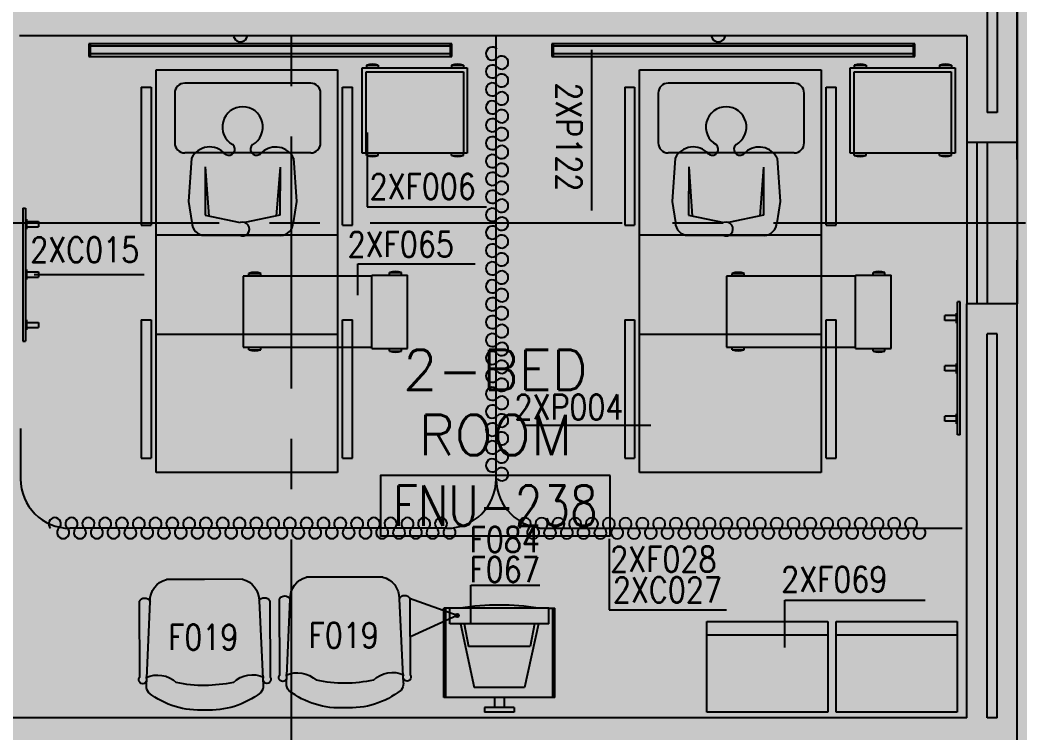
# Model space of a CAD drawing. Extents: x 88852.7 to 88945.7, y 39921.6 to 40001.1.
# Drawn here: x 88888.223 to 88893.184, y 39966.773 to 39970.308 of the extents above; entities that cross this region are included whole.
import ezdxf
from ezdxf.enums import TextEntityAlignment as Align

# ---------------------------------------------------------------- set-up
doc = ezdxf.new("R2010")
doc.units = 0
doc.header["$MEASUREMENT"] = 0
doc.linetypes.add('CENTER', pattern=[2, 1.25, -0.25, 0.25, -0.25])
doc.linetypes.add('CENTERX2', pattern=[4, 2.5, -0.5, 0.5, -0.5])
for name, color, linetype in [('A-TEXT', 7, 'CONTINUOUS'), ('AXES', 11, 'CENTERX2'), ('AXES1', 11, 'CENTER'), ('INSUL', 4, 'CONTINUOUS'), ('MEDICAL', 4, 'CONTINUOUS'), ('NON-MEDICAL', 4, 'CONTINUOUS'), ('RM-BOX', 4, 'CONTINUOUS'), ('RM-NAME', 2, 'CONTINUOUS'), ('RM-NO', 2, 'CONTINUOUS'), ('WALL', 4, 'CONTINUOUS'), ('WIN', 3, 'CONTINUOUS')]:
    doc.layers.add(name, color=color, linetype=linetype)
doc.styles.add('ROMANS', font='ROMANS.shx', dxfattribs={"width": 0.6})
doc.dimstyles.new('DIM-OUT', dxfattribs={"dimscale": 0, "dimtxt": 0.24, "dimasz": 0.08, "dimexe": 0.02, "dimexo": 0.02, "dimgap": 0.05, "dimtad": 1, "dimdec": 0, "dimlfac": 1000, "dimzin": 0, "dimdsep": 46, "dimtxsty": 'ROMANS', "dimblk1": 'ARCHTICK', "dimblk2": 'ARCHTICK', "dimsah": 1, "dimcen": 0.01, "dimdle": 0.08, "dimclrd": 4, "dimclre": 4, "dimclrt": 2, "dimadec": 0, "dimazin": 0, "dimtp": 2, "dimtm": 2, "dimtfac": 0.114286, "dimtdec": 0, "dimtix": 1, "dimtmove": 2, "dimatfit": 3, "dimldrblk": 'ARCHTICK', "dimfxl": 0, "dimtolj": 1, "dimtzin": 0, "dimarcsym": 0})

# ---------------------------------------------------------------- blocks, each defined once
blk = doc.blocks.new('RM1')
at = {"layer": 'RM-BOX'}
blk.add_lwpolyline([(569.9, -200), (-569.9, -200), (-569.9, -500), (569.9, -500)], close=True, dxfattribs=at)
at = {"layer": 'RM-NAME', "style": 'ROMANS'}
for tag, p in [('ROOMNAME1', (0, 323.8)), ('ROOMNAME2', (0, 0))]:
    blk.add_attdef(tag, text='', height=200, dxfattribs=at).set_placement(p, align=Align.MIDDLE)
at = {"layer": 'RM-NO', "style": 'ROMANS', "width": 0.8}
blk.add_attdef('ROOMNO', text='', height=200, dxfattribs=at).set_placement((0, -350), align=Align.MIDDLE)

msp = doc.modelspace()

# ---------------------------------------------------------------- linework, layer by layer
at = {"layer": 'AXES'}
msp.add_line((88893.1703, 39921.6153), (88893.1703, 40000.0779), dxfattribs=at)
at = {"layer": 'AXES1'}
for p, q in [((88889.5703, 39928.4796), (88889.5703, 39987.2996)), ((88889.5703, 39928.4796), (88889.5703, 39987.2996)), ((88935.2103, 39969.2996), (88876.9703, 39969.2996))]:
    msp.add_line(p, q, dxfattribs=at)
at = {"layer": 'INSUL'}
for p, q in [((88893.0203, 39970.7496), (88893.0203, 39969.8496)), ((88893.0703, 39970.7496), (88893.0703, 39969.8496)), ((88893.0703, 39969.8496), (88893.0203, 39969.8496)), ((88893.0703, 39968.7496), (88893.0203, 39968.7496)), ((88893.0203, 39966.8446), (88893.0203, 39968.7496)), ((88893.0703, 39966.8446), (88893.0703, 39968.7496)), ((88893.0703, 39966.8446), (88893.0203, 39966.8446))]:
    msp.add_line(p, q, dxfattribs=at)
at = {"layer": 'MEDICAL'}
for p, q in [((88888.564, 39970.1896), (88888.564, 39970.1266)), ((88890.3644, 39970.1896), (88888.564, 39970.1896)), ((88888.5702, 39970.1896), (88888.5702, 39970.1266)), ((88890.3582, 39970.1266), (88890.3582, 39970.1896)), ((88890.3644, 39970.1266), (88890.3644, 39970.1896)), ((88890.5851, 39968.0308), (88890.5851, 39970.2296)), ((88890.8612, 39970.1896), (88890.8612, 39970.1266)), ((88892.6616, 39970.1896), (88890.8612, 39970.1896)), ((88890.8674, 39970.1896), (88890.8674, 39970.1266)), ((88892.6554, 39970.1266), (88892.6554, 39970.1896)), ((88892.6616, 39970.1266), (88892.6616, 39970.1896)), ((88890.3582, 39970.1781), (88888.5702, 39970.1781)), ((88888.5702, 39970.1412), (88890.3582, 39970.1412)), ((88892.6554, 39970.1781), (88890.8674, 39970.1781)), ((88890.8674, 39970.1412), (88892.6554, 39970.1412)), ((88888.564, 39970.1266), (88890.3644, 39970.1266)), ((88890.8612, 39970.1266), (88892.6616, 39970.1266)), ((88888.8979, 39968.0613), (88888.8979, 39970.0613)), ((88888.8979, 39970.0613), (88889.7979, 39970.0613)), ((88889.7979, 39970.0613), (88889.7979, 39968.0613)), ((88889.9201, 39969.6479), (88889.9201, 39970.0711)), ((88889.9201, 39970.0711), (88890.4418, 39970.0711)), ((88889.9398, 39969.6479), (88889.9398, 39970.0515)), ((88889.9398, 39970.0515), (88890.4221, 39970.0515)), ((88889.9412, 39970.0833), (88889.9412, 39970.0711)), ((88889.9412, 39970.0833), (88890.0003, 39970.0833)), ((88890.0003, 39970.0833), (88890.0003, 39970.0711)), ((88890.3639, 39970.0833), (88890.3639, 39970.0711)), ((88890.3639, 39970.0833), (88890.423, 39970.0833)), ((88890.4221, 39970.0515), (88890.4221, 39969.6479)), ((88890.423, 39970.0833), (88890.423, 39970.0711)), ((88890.4418, 39970.0711), (88890.4418, 39969.6479)), ((88891.2968, 39968.0613), (88891.2968, 39970.0613)), ((88891.2968, 39970.0613), (88892.1968, 39970.0613)), ((88892.1968, 39970.0613), (88892.1968, 39968.0613)), ((88892.3406, 39970.0711), (88892.8622, 39970.0711)), ((88892.3406, 39969.6479), (88892.3406, 39970.0711)), ((88892.3603, 39970.0515), (88892.8425, 39970.0515)), ((88892.3603, 39969.6479), (88892.3603, 39970.0515)), ((88892.3616, 39970.0833), (88892.3616, 39970.0711)), ((88892.3616, 39970.0833), (88892.4207, 39970.0833)), ((88892.4207, 39970.0833), (88892.4207, 39970.0711)), ((88892.7843, 39970.0833), (88892.8434, 39970.0833)), ((88892.7843, 39970.0833), (88892.7843, 39970.0711)), ((88892.8425, 39970.0515), (88892.8425, 39969.6479)), ((88892.8434, 39970.0833), (88892.8434, 39970.0711)), ((88892.8622, 39970.0711), (88892.8622, 39969.6479)), ((88889.6648, 39969.9944), (88889.0395, 39969.9944)), ((88892.0636, 39969.9944), (88891.4383, 39969.9944)), ((88888.8237, 39969.9754), (88888.8237, 39969.2896)), ((88888.8237, 39969.9754), (88888.8729, 39969.9754)), ((88888.8729, 39969.9754), (88888.8729, 39969.2896)), ((88888.9903, 39969.9452), (88888.9903, 39969.6978)), ((88889.714, 39969.6978), (88889.714, 39969.9452)), ((88889.8229, 39969.9754), (88889.8722, 39969.9754)), ((88889.8229, 39969.2896), (88889.8229, 39969.9754)), ((88889.8722, 39969.2896), (88889.8722, 39969.9754)), ((88891.2225, 39969.9754), (88891.2225, 39969.2896)), ((88891.2225, 39969.9754), (88891.2718, 39969.9754)), ((88891.2718, 39969.9754), (88891.2718, 39969.2896)), ((88891.3891, 39969.9452), (88891.3891, 39969.6978)), ((88892.1128, 39969.6978), (88892.1128, 39969.9452)), ((88892.2218, 39969.9754), (88892.271, 39969.9754)), ((88892.2218, 39969.2896), (88892.2218, 39969.9754)), ((88892.271, 39969.2896), (88892.271, 39969.9754)), ((88889.6648, 39969.6486), (88889.0395, 39969.6486)), ((88890.4418, 39969.6479), (88889.9201, 39969.6479)), ((88889.9412, 39969.6358), (88889.9412, 39969.6479)), ((88890.0003, 39969.6358), (88890.0003, 39969.6479)), ((88890.3639, 39969.6358), (88890.3639, 39969.6479)), ((88890.423, 39969.6358), (88890.423, 39969.6479)), ((88892.0636, 39969.6486), (88891.4383, 39969.6486)), ((88892.8622, 39969.6479), (88892.3406, 39969.6479)), ((88892.3616, 39969.6358), (88892.3616, 39969.6479)), ((88892.4207, 39969.6358), (88892.4207, 39969.6479)), ((88892.7843, 39969.6358), (88892.7843, 39969.6479)), ((88892.8434, 39969.6358), (88892.8434, 39969.6479)), ((88889.9412, 39969.6358), (88890.0003, 39969.6358)), ((88890.3639, 39969.6358), (88890.423, 39969.6358)), ((88892.3616, 39969.6358), (88892.4207, 39969.6358)), ((88892.7843, 39969.6358), (88892.8434, 39969.6358)), ((88888.8237, 39969.2896), (88888.8729, 39969.2896)), ((88889.8229, 39969.2896), (88889.8722, 39969.2896)), ((88891.2225, 39969.2896), (88891.2718, 39969.2896)), ((88892.2218, 39969.2896), (88892.271, 39969.2896)), ((88888.8979, 39969.2409), (88889.7979, 39969.2409)), ((88891.2968, 39969.2409), (88892.1968, 39969.2409)), ((88889.3577, 39969.0504), (88889.4168, 39969.0504)), ((88889.3577, 39969.036), (88889.3577, 39969.0504)), ((88889.4168, 39969.036), (88889.4168, 39969.0504)), ((88890.0558, 39969.0541), (88890.1148, 39969.0541)), ((88890.0558, 39969.0422), (88890.0558, 39969.0541)), ((88890.1148, 39969.0422), (88890.1148, 39969.0541)), ((88891.7565, 39969.0504), (88891.8156, 39969.0504)), ((88891.7565, 39969.036), (88891.7565, 39969.0504)), ((88891.8156, 39969.036), (88891.8156, 39969.0504)), ((88892.4546, 39969.0541), (88892.5136, 39969.0541)), ((88892.4546, 39969.0422), (88892.4546, 39969.0541)), ((88892.5136, 39969.0422), (88892.5136, 39969.0541)), ((88889.3289, 39969.036), (88889.3289, 39968.6842)), ((88889.9687, 39969.036), (88889.3289, 39969.036)), ((88889.9687, 39969.0422), (88890.1458, 39969.0422)), ((88889.9687, 39968.678), (88889.9687, 39969.0422)), ((88890.1458, 39968.678), (88890.1458, 39969.0422)), ((88891.7277, 39969.036), (88891.7277, 39968.6842)), ((88892.3675, 39969.036), (88891.7277, 39969.036)), ((88892.3675, 39969.0422), (88892.5447, 39969.0422)), ((88892.3675, 39968.678), (88892.3675, 39969.0422)), ((88892.5447, 39968.678), (88892.5447, 39969.0422)), ((88888.8237, 39968.8196), (88888.8237, 39968.1338)), ((88888.8237, 39968.8196), (88888.8729, 39968.8196)), ((88888.8729, 39968.8196), (88888.8729, 39968.1338)), ((88889.8229, 39968.8196), (88889.8722, 39968.8196)), ((88889.8229, 39968.1338), (88889.8229, 39968.8196)), ((88889.8722, 39968.1338), (88889.8722, 39968.8196)), ((88891.2225, 39968.8196), (88891.2225, 39968.1338)), ((88891.2225, 39968.8196), (88891.2718, 39968.8196)), ((88891.2718, 39968.8196), (88891.2718, 39968.1338)), ((88892.2218, 39968.8196), (88892.271, 39968.8196)), ((88892.2218, 39968.1338), (88892.2218, 39968.8196)), ((88892.271, 39968.1338), (88892.271, 39968.8196)), ((88888.8979, 39968.7488), (88889.7979, 39968.7488)), ((88891.2968, 39968.7488), (88892.1968, 39968.7488)), ((88889.3289, 39968.6842), (88889.9687, 39968.6842)), ((88889.3577, 39968.6713), (88889.3577, 39968.6842)), ((88889.3577, 39968.6713), (88889.4168, 39968.6713)), ((88889.4168, 39968.6713), (88889.4168, 39968.6842)), ((88889.9687, 39968.678), (88890.1458, 39968.678)), ((88890.0558, 39968.6638), (88890.0558, 39968.678)), ((88890.0558, 39968.6638), (88890.1148, 39968.6638)), ((88890.1148, 39968.6638), (88890.1148, 39968.678)), ((88891.7277, 39968.6842), (88892.3675, 39968.6842)), ((88891.7565, 39968.6713), (88891.7565, 39968.6842)), ((88891.7565, 39968.6713), (88891.8156, 39968.6713)), ((88891.8156, 39968.6713), (88891.8156, 39968.6842)), ((88892.3675, 39968.678), (88892.5447, 39968.678)), ((88892.4546, 39968.6638), (88892.4546, 39968.678)), ((88892.4546, 39968.6638), (88892.5136, 39968.6638)), ((88892.5136, 39968.6638), (88892.5136, 39968.678)), ((88888.2248, 39968.2796), (88888.2248, 39968.0308)), ((88888.8237, 39968.1338), (88888.8729, 39968.1338)), ((88889.8229, 39968.1338), (88889.8722, 39968.1338)), ((88891.2225, 39968.1338), (88891.2718, 39968.1338)), ((88892.2218, 39968.1338), (88892.271, 39968.1338)), ((88889.7979, 39968.0613), (88888.8979, 39968.0613)), ((88892.1968, 39968.0613), (88891.2968, 39968.0613)), ((88890.339, 39967.7848), (88888.4709, 39967.7848)), ((88892.8974, 39967.784), (88890.8036, 39967.784)), ((88890.3913, 39967.3518), (88890.1545, 39967.4366)), ((88890.3548, 39967.388), (88890.3252, 39967.388)), ((88890.3252, 39966.9451), (88890.3252, 39967.388)), ((88890.3351, 39966.9451), (88890.3351, 39967.388)), ((88890.3548, 39967.3107), (88890.3548, 39967.388)), ((88890.8469, 39967.388), (88890.3548, 39967.388)), ((88890.8469, 39967.3107), (88890.8469, 39967.388)), ((88890.8469, 39967.388), (88890.8764, 39967.388)), ((88890.8666, 39966.9451), (88890.8666, 39967.388)), ((88890.8764, 39966.9451), (88890.8764, 39967.388)), ((88890.3913, 39967.3518), (88890.1626, 39967.247)), ((88890.8469, 39967.3107), (88890.3548, 39967.3107)), ((88890.4075, 39967.3107), (88890.4761, 39966.9943)), ((88890.4261, 39967.3107), (88890.4481, 39967.1982)), ((88890.7942, 39967.3107), (88890.7256, 39966.9943)), ((88890.7755, 39967.3107), (88890.7536, 39967.1982)), ((88890.7536, 39967.1982), (88890.4481, 39967.1982)), ((88890.7256, 39966.9943), (88890.4761, 39966.9943)), ((88890.8764, 39966.9451), (88890.3252, 39966.9451)), ((88890.5762, 39966.9451), (88890.5762, 39966.8959)), ((88890.6254, 39966.9451), (88890.6254, 39966.8959)), ((88890.6747, 39966.8959), (88890.527, 39966.8959)), ((88890.527, 39966.8959), (88890.527, 39966.8715)), ((88890.6747, 39966.8715), (88890.527, 39966.8715)), ((88890.6747, 39966.8959), (88890.6747, 39966.8715))]:
    msp.add_line(p, q, dxfattribs=at)
at = {"layer": 'MEDICAL', "const_width": 0.000738}
for points in [[(88890.1545, 39967.4366, 1), (88890.1538, 39967.4366, 1)], [(88890.163, 39967.247, 1), (88890.1623, 39967.247, 1)]]:
    msp.add_lwpolyline(points, format="xyb", close=True, dxfattribs=at)
at = {"layer": 'MEDICAL'}
for radius in [0.00868, 0.00533]:
    msp.add_circle((88890.3917, 39967.3522), radius, dxfattribs=at)
at = {"layer": 'MEDICAL', "color": 4}
for centre in [(88889.3163, 39970.2347), (88891.6867, 39970.2347)]:
    msp.add_arc(centre, 0.0348, 178.8759, 1.1241, dxfattribs=at)
at = {"layer": 'MEDICAL', "color": 15}
for centre, radius, start, end in [((88890.5663, 39970.1412), 0.0322, 43.5684, 316.4316), ((88890.613, 39970.0968), 0.0322, 223.5684, 136.4316), ((88890.5663, 39970.0524), 0.0322, 43.5684, 316.4316), ((88890.613, 39970.0079), 0.0322, 223.5684, 136.4316), ((88890.5663, 39969.9635), 0.0322, 43.5684, 316.4316), ((88890.613, 39969.9191), 0.0322, 223.5684, 136.4316), ((88890.5663, 39969.8746), 0.0322, 43.5684, 316.4316), ((88890.613, 39969.8302), 0.0322, 223.5684, 136.4316), ((88890.5663, 39969.7858), 0.0322, 43.5684, 316.4316), ((88890.613, 39969.7413), 0.0322, 223.5684, 136.4316), ((88890.5663, 39969.6969), 0.0322, 43.5684, 316.4316), ((88890.613, 39969.6525), 0.0322, 223.5684, 136.4316), ((88890.5663, 39969.608), 0.0322, 43.5684, 316.4316), ((88890.613, 39969.5636), 0.0322, 223.5684, 136.4316), ((88890.5663, 39969.5192), 0.0322, 43.5684, 316.4316), ((88890.613, 39969.4747), 0.0322, 223.5684, 136.4316), ((88890.5663, 39969.4303), 0.0322, 43.5684, 316.4316), ((88890.613, 39969.3859), 0.0322, 223.5684, 136.4316), ((88890.5663, 39969.3414), 0.0322, 43.5684, 316.4316), ((88890.613, 39969.297), 0.0322, 223.5684, 136.4316), ((88890.5663, 39969.2526), 0.0322, 43.5684, 316.4316), ((88890.5663, 39969.1637), 0.0322, 43.5684, 316.4316), ((88890.613, 39969.2081), 0.0322, 223.5684, 136.4316), ((88890.613, 39969.1193), 0.0322, 223.5684, 136.4316), ((88890.5663, 39969.0748), 0.0322, 43.5684, 316.4316), ((88890.613, 39969.0304), 0.0322, 223.5684, 136.4316), ((88890.5663, 39968.986), 0.0322, 43.5684, 316.4316), ((88890.613, 39968.9415), 0.0322, 223.5684, 136.4316), ((88890.5663, 39968.8971), 0.0322, 43.5684, 316.4316), ((88890.613, 39968.8527), 0.0322, 223.5684, 136.4316), ((88890.5663, 39968.8082), 0.0322, 43.5684, 316.4316), ((88890.5663, 39968.7194), 0.0322, 43.5684, 316.4316), ((88890.613, 39968.7638), 0.0322, 223.5684, 136.4316), ((88890.613, 39968.6749), 0.0322, 223.5684, 136.4316), ((88890.5663, 39968.6305), 0.0322, 43.5684, 316.4316), ((88890.613, 39968.5861), 0.0322, 223.5684, 136.4316), ((88890.5663, 39968.5416), 0.0322, 43.5684, 316.4316), ((88890.613, 39968.4972), 0.0322, 223.5684, 136.4316), ((88890.5663, 39968.4528), 0.0322, 43.5684, 316.4316), ((88890.613, 39968.4083), 0.0322, 223.5684, 136.4316), ((88890.5663, 39968.3639), 0.0322, 43.5684, 316.4316), ((88890.613, 39968.3195), 0.0322, 223.5684, 136.4316), ((88890.5663, 39968.275), 0.0322, 43.5684, 316.4316), ((88890.613, 39968.2306), 0.0322, 223.5684, 136.4316), ((88890.5663, 39968.1862), 0.0322, 43.5684, 316.4316), ((88890.613, 39968.1417), 0.0322, 223.5684, 136.4316), ((88890.5663, 39968.0973), 0.0322, 43.5684, 316.4316), ((88890.613, 39968.0529), 0.0322, 223.5684, 136.4316), ((88888.3951, 39967.8074), 0.0302, 313.5684, 226.4316), ((88888.4785, 39967.8074), 0.0302, 313.5684, 226.4316), ((88888.5618, 39967.8074), 0.0302, 313.5684, 226.4316), ((88888.6451, 39967.8074), 0.0302, 313.5684, 226.4316), ((88888.7284, 39967.8074), 0.0302, 313.5684, 226.4316), ((88888.8117, 39967.8074), 0.0302, 313.5684, 226.4316), ((88888.895, 39967.8074), 0.0302, 313.5684, 226.4316), ((88888.9783, 39967.8074), 0.0302, 313.5684, 226.4316), ((88889.0616, 39967.8074), 0.0302, 313.5684, 226.4316), ((88889.145, 39967.8074), 0.0302, 313.5684, 226.4316), ((88889.2283, 39967.8074), 0.0302, 313.5684, 226.4316), ((88889.3116, 39967.8074), 0.0302, 313.5684, 226.4316), ((88889.3949, 39967.8074), 0.0302, 313.5684, 226.4316), ((88889.4782, 39967.8074), 0.0302, 313.5684, 226.4316), ((88889.5615, 39967.8074), 0.0302, 313.5684, 226.4316), ((88889.6448, 39967.8074), 0.0302, 313.5684, 226.4316), ((88889.7282, 39967.8074), 0.0302, 313.5684, 226.4316), ((88889.8115, 39967.8074), 0.0302, 313.5684, 226.4316), ((88889.8948, 39967.8074), 0.0302, 313.5684, 226.4316), ((88889.9781, 39967.8074), 0.0302, 313.5684, 226.4316), ((88890.0614, 39967.8074), 0.0302, 313.5684, 226.4316), ((88890.1447, 39967.8074), 0.0302, 313.5684, 226.4316), ((88890.228, 39967.8074), 0.0302, 313.5684, 226.4316), ((88890.3113, 39967.8074), 0.0302, 313.5684, 226.4316), ((88890.727, 39967.8067), 0.0302, 313.5684, 226.4316), ((88890.8103, 39967.8067), 0.0302, 313.5684, 226.4316), ((88890.8936, 39967.8067), 0.0302, 313.5684, 226.4316), ((88890.9769, 39967.8067), 0.0302, 313.5684, 226.4316), ((88891.0602, 39967.8067), 0.0302, 313.5684, 226.4316), ((88891.1436, 39967.8067), 0.0302, 313.5684, 226.4316), ((88891.2269, 39967.8067), 0.0302, 313.5684, 226.4316), ((88891.3102, 39967.8067), 0.0302, 313.5684, 226.4316), ((88891.3935, 39967.8067), 0.0302, 313.5684, 226.4316), ((88891.4768, 39967.8067), 0.0302, 313.5684, 226.4316), ((88891.5601, 39967.8067), 0.0302, 313.5684, 226.4316), ((88891.6434, 39967.8067), 0.0302, 313.5684, 226.4316), ((88891.7267, 39967.8067), 0.0302, 313.5684, 226.4316), ((88891.8101, 39967.8067), 0.0302, 313.5684, 226.4316), ((88891.8934, 39967.8067), 0.0302, 313.5684, 226.4316), ((88891.9767, 39967.8067), 0.0302, 313.5684, 226.4316), ((88892.06, 39967.8067), 0.0302, 313.5684, 226.4316), ((88892.1433, 39967.8067), 0.0302, 313.5684, 226.4316), ((88892.2266, 39967.8067), 0.0302, 313.5684, 226.4316), ((88892.3099, 39967.8067), 0.0302, 313.5684, 226.4316), ((88892.3933, 39967.8067), 0.0302, 313.5684, 226.4316), ((88892.4766, 39967.8067), 0.0302, 313.5684, 226.4316), ((88892.5599, 39967.8067), 0.0302, 313.5684, 226.4316), ((88892.6432, 39967.8067), 0.0302, 313.5684, 226.4316), ((88888.4368, 39967.7636), 0.0302, 133.5684, 46.4316), ((88888.5201, 39967.7636), 0.0302, 133.5684, 46.4316), ((88888.6034, 39967.7636), 0.0302, 133.5684, 46.4316), ((88888.6867, 39967.7636), 0.0302, 133.5684, 46.4316), ((88888.77, 39967.7636), 0.0302, 133.5684, 46.4316), ((88888.8534, 39967.7636), 0.0302, 133.5684, 46.4316), ((88888.9367, 39967.7636), 0.0302, 133.5684, 46.4316), ((88889.02, 39967.7636), 0.0302, 133.5684, 46.4316), ((88889.1033, 39967.7636), 0.0302, 133.5684, 46.4316), ((88889.1866, 39967.7636), 0.0302, 133.5684, 46.4316), ((88889.2699, 39967.7636), 0.0302, 133.5684, 46.4316), ((88889.3532, 39967.7636), 0.0302, 133.5684, 46.4316), ((88889.4366, 39967.7636), 0.0302, 133.5684, 46.4316), ((88889.5199, 39967.7636), 0.0302, 133.5684, 46.4316), ((88889.6032, 39967.7636), 0.0302, 133.5684, 46.4316), ((88889.6865, 39967.7636), 0.0302, 133.5684, 46.4316), ((88889.7698, 39967.7636), 0.0302, 133.5684, 46.4316), ((88889.8531, 39967.7636), 0.0302, 133.5684, 46.4316), ((88889.9364, 39967.7636), 0.0302, 133.5684, 46.4316), ((88890.0197, 39967.7636), 0.0302, 133.5684, 46.4316), ((88890.1031, 39967.7636), 0.0302, 133.5684, 46.4316), ((88890.1864, 39967.7636), 0.0302, 133.5684, 46.4316), ((88890.2697, 39967.7636), 0.0302, 133.5684, 46.4316), ((88890.353, 39967.7636), 0.0302, 133.5684, 46.4316), ((88890.7686, 39967.7629), 0.0302, 133.5684, 46.4316), ((88890.852, 39967.7629), 0.0302, 133.5684, 46.4316), ((88890.9353, 39967.7629), 0.0302, 133.5684, 46.4316), ((88891.0186, 39967.7629), 0.0302, 133.5684, 46.4316), ((88891.1019, 39967.7629), 0.0302, 133.5684, 46.4316), ((88891.1852, 39967.7629), 0.0302, 133.5684, 46.4316), ((88891.2685, 39967.7629), 0.0302, 133.5684, 46.4316), ((88891.3518, 39967.7629), 0.0302, 133.5684, 46.4316), ((88891.4352, 39967.7629), 0.0302, 133.5684, 46.4316), ((88891.5185, 39967.7629), 0.0302, 133.5684, 46.4316), ((88891.6018, 39967.7629), 0.0302, 133.5684, 46.4316), ((88891.6851, 39967.7629), 0.0302, 133.5684, 46.4316), ((88891.7684, 39967.7629), 0.0302, 133.5684, 46.4316), ((88891.8517, 39967.7629), 0.0302, 133.5684, 46.4316), ((88891.935, 39967.7629), 0.0302, 133.5684, 46.4316), ((88892.0183, 39967.7629), 0.0302, 133.5684, 46.4316), ((88892.1017, 39967.7629), 0.0302, 133.5684, 46.4316), ((88892.185, 39967.7629), 0.0302, 133.5684, 46.4316), ((88892.2683, 39967.7629), 0.0302, 133.5684, 46.4316), ((88892.3516, 39967.7629), 0.0302, 133.5684, 46.4316), ((88892.4349, 39967.7629), 0.0302, 133.5684, 46.4316), ((88892.5182, 39967.7629), 0.0302, 133.5684, 46.4316), ((88892.6015, 39967.7629), 0.0302, 133.5684, 46.4316), ((88892.6849, 39967.7629), 0.0302, 133.5684, 46.4316)]:
    msp.add_arc(centre, radius, start, end, dxfattribs=at)
at = {"layer": 'MEDICAL'}
for centre, radius, start, end in [((88889.9707, 39969.9972), 0.091, 71.0754, 108.9246), ((88890.3935, 39969.9972), 0.091, 71.0754, 108.9246), ((88892.3912, 39969.9972), 0.091, 71.0754, 108.9246), ((88892.8139, 39969.9972), 0.091, 71.0754, 108.9246), ((88889.0395, 39969.9452), 0.0492, 90, 180), ((88889.6648, 39969.9452), 0.0492, 0, 90), ((88891.4383, 39969.9452), 0.0492, 90, 180), ((88892.0636, 39969.9452), 0.0492, 0, 90), ((88889.0395, 39969.6978), 0.0492, 180, 270), ((88889.6648, 39969.6978), 0.0492, 270, 0), ((88891.4383, 39969.6978), 0.0492, 180, 270), ((88892.0636, 39969.6978), 0.0492, 270, 0), ((88889.9707, 39969.7219), 0.091, 251.0754, 288.9246), ((88890.3935, 39969.7219), 0.091, 251.0754, 288.9246), ((88892.3912, 39969.7219), 0.091, 251.0754, 288.9246), ((88892.8139, 39969.7219), 0.091, 251.0754, 288.9246), ((88889.3872, 39968.9643), 0.091, 71.0754, 108.9246), ((88890.0853, 39968.968), 0.091, 71.0754, 108.9246), ((88891.7861, 39968.9643), 0.091, 71.0754, 108.9246), ((88892.4841, 39968.968), 0.091, 71.0754, 108.9246), ((88889.3872, 39968.7574), 0.091, 251.0754, 288.9246), ((88890.0853, 39968.7499), 0.091, 251.0754, 288.9246), ((88891.7861, 39968.7574), 0.091, 251.0754, 288.9246), ((88892.4841, 39968.7499), 0.091, 251.0754, 288.9246), ((88888.4709, 39968.0308), 0.2461, 180, 270), ((88890.339, 39968.0308), 0.2461, 270, 0), ((88890.8311, 39968.0308), 0.2461, 180, 270), ((88890.6008, 39966.2181), 1.1858, 80.6153, 99.3847)]:
    msp.add_arc(centre, radius, start, end, dxfattribs=at)
at = {"layer": 'NON-MEDICAL'}
for p, q in [((88889.0741, 39969.6229), (88889.0586, 39969.4073)), ((88889.5798, 39969.6223), (88889.5948, 39969.4066)), ((88891.4729, 39969.6229), (88891.4574, 39969.4073)), ((88891.9786, 39969.6223), (88891.9936, 39969.4066)), ((88889.1412, 39969.5788), (88889.1409, 39969.339)), ((88889.1412, 39969.5788), (88889.1592, 39969.3351)), ((88889.5125, 39969.5784), (88889.4939, 39969.3347)), ((88889.5125, 39969.5784), (88889.5123, 39969.3386)), ((88891.54, 39969.5788), (88891.5398, 39969.339)), ((88891.54, 39969.5788), (88891.5581, 39969.3351)), ((88891.9114, 39969.5784), (88891.8928, 39969.3347)), ((88891.9114, 39969.5784), (88891.9111, 39969.3386)), ((88889.0586, 39969.4073), (88889.0751, 39969.3025)), ((88889.5948, 39969.4066), (88889.578, 39969.3019)), ((88891.4574, 39969.4073), (88891.474, 39969.3025)), ((88891.9936, 39969.4066), (88891.9768, 39969.3019)), ((88888.2373, 39969.3748), (88888.2373, 39968.7144)), ((88888.2373, 39969.3748), (88888.25, 39969.3748)), ((88888.25, 39969.3748), (88888.25, 39968.7144)), ((88888.25, 39969.3196), (88888.255, 39969.3196)), ((88888.255, 39969.3196), (88888.255, 39969.2696)), ((88888.255, 39969.3073), (88888.3135, 39969.3073)), ((88888.3135, 39969.3073), (88888.3135, 39969.2819)), ((88889.1409, 39969.339), (88889.3153, 39969.3022)), ((88889.5123, 39969.3386), (88889.3381, 39969.3022)), ((88891.5398, 39969.339), (88891.7141, 39969.3022)), ((88891.9111, 39969.3386), (88891.737, 39969.3022)), ((88888.25, 39969.2696), (88888.255, 39969.2696)), ((88888.255, 39969.2819), (88888.3135, 39969.2819)), ((88889.1379, 39969.2396), (88889.3118, 39969.2394)), ((88889.3416, 39969.2394), (88889.515, 39969.2391)), ((88891.5367, 39969.2396), (88891.7106, 39969.2394)), ((88891.7404, 39969.2394), (88891.9139, 39969.2391)), ((88888.25, 39969.0696), (88888.255, 39969.0696)), ((88888.255, 39969.0696), (88888.255, 39969.0196)), ((88888.255, 39969.0573), (88888.3135, 39969.0573)), ((88888.3135, 39969.0573), (88888.3135, 39969.0319)), ((88888.25, 39969.0196), (88888.255, 39969.0196)), ((88888.255, 39969.0319), (88888.3135, 39969.0319)), ((88892.8738, 39968.2484), (88892.8738, 39968.9088)), ((88892.8865, 39968.9088), (88892.8738, 39968.9088)), ((88892.8865, 39968.2484), (88892.8865, 39968.9088)), ((88892.8688, 39968.8036), (88892.8688, 39968.8536)), ((88892.8738, 39968.8536), (88892.8688, 39968.8536)), ((88888.25, 39968.8196), (88888.255, 39968.8196)), ((88888.255, 39968.8196), (88888.255, 39968.7696)), ((88888.255, 39968.8073), (88888.3135, 39968.8073)), ((88888.3135, 39968.8073), (88888.3135, 39968.7819)), ((88892.8103, 39968.8159), (88892.8103, 39968.8413)), ((88892.8688, 39968.8413), (88892.8103, 39968.8413)), ((88892.8688, 39968.8159), (88892.8103, 39968.8159)), ((88892.8738, 39968.8036), (88892.8688, 39968.8036)), ((88888.25, 39968.7696), (88888.255, 39968.7696)), ((88888.255, 39968.7819), (88888.3135, 39968.7819)), ((88888.2373, 39968.7144), (88888.25, 39968.7144)), ((88892.8738, 39968.6036), (88892.8688, 39968.6036)), ((88892.8688, 39968.5536), (88892.8688, 39968.6036)), ((88892.8103, 39968.5659), (88892.8103, 39968.5913)), ((88892.8688, 39968.5913), (88892.8103, 39968.5913)), ((88892.8688, 39968.5659), (88892.8103, 39968.5659)), ((88892.8738, 39968.5536), (88892.8688, 39968.5536)), ((88892.8738, 39968.3536), (88892.8688, 39968.3536)), ((88892.8688, 39968.3036), (88892.8688, 39968.3536)), ((88892.8688, 39968.3413), (88892.8103, 39968.3413)), ((88892.8103, 39968.3159), (88892.8103, 39968.3413)), ((88892.8688, 39968.3159), (88892.8103, 39968.3159)), ((88892.8738, 39968.3036), (88892.8688, 39968.3036)), ((88892.8865, 39968.2484), (88892.8738, 39968.2484)), ((88891.6307, 39966.8726), (88891.6307, 39967.3226)), ((88891.6307, 39967.3226), (88892.2307, 39967.3226)), ((88892.2307, 39967.3226), (88892.2307, 39966.8726)), ((88892.2718, 39967.3226), (88892.8718, 39967.3226)), ((88892.2718, 39966.8726), (88892.2718, 39967.3226)), ((88892.8718, 39967.3226), (88892.8718, 39966.8726)), ((88891.6307, 39967.2555), (88892.2307, 39967.2555)), ((88892.2718, 39967.2555), (88892.8718, 39967.2555)), ((88892.2307, 39966.8726), (88891.6307, 39966.8726)), ((88892.8718, 39966.8726), (88892.2718, 39966.8726))]:
    msp.add_line(p, q, dxfattribs=at)
at = {"layer": 'NON-MEDICAL', "extrusion": (0, 0, -1)}
for p, q in [((88889.1378, 39967.5311), (88888.9486, 39967.5305)), ((88889.3269, 39967.5318), (88889.1378, 39967.5311)), ((88889.8327, 39967.5423), (88889.6436, 39967.5417)), ((88890.0219, 39967.543), (88889.8327, 39967.5423)), ((88888.8139, 39967.4219), (88888.8152, 39967.0436)), ((88888.8498, 39967.0023), (88888.8679, 39967.4221)), ((88889.4084, 39967.424), (88889.4293, 39967.0043)), ((88889.4624, 39967.4242), (88889.4637, 39967.0458)), ((88889.5088, 39967.4331), (88889.5101, 39967.0548)), ((88889.5448, 39967.0135), (88889.5629, 39967.4333)), ((88890.1033, 39967.4352), (88890.1243, 39967.0155)), ((88890.1574, 39967.4354), (88890.1587, 39967.057))]:
    msp.add_line(p, q, dxfattribs=at)
at = {"layer": 'NON-MEDICAL'}
for centre, radius, start, end in [((88889.3271, 39969.7771), 0.1006, 299.236, 240.6286), ((88891.7259, 39969.7771), 0.1006, 299.236, 240.6286), ((88889.1634, 39969.5782), 0.0998, 41.4626, 153.4214), ((88889.2666, 39969.6813), 0.0466, 217.4577, 240.9818), ((88889.2586, 39969.6666), 0.0299, 240.832, 49.8886), ((88889.3954, 39969.6665), 0.0299, 129.976, 299.0326), ((88889.3874, 39969.6812), 0.0466, 298.8828, 322.4069), ((88889.4904, 39969.5779), 0.0998, 26.4431, 131.4207), ((88891.5622, 39969.5782), 0.0998, 41.4626, 153.4214), ((88891.6654, 39969.6813), 0.0466, 217.4577, 240.9818), ((88891.6574, 39969.6666), 0.0299, 240.832, 49.8886), ((88891.7942, 39969.6665), 0.0299, 129.976, 299.0326), ((88891.7862, 39969.6812), 0.0466, 298.8828, 322.4069), ((88891.8892, 39969.5779), 0.0998, 26.4431, 131.4207), ((88889.138, 39969.3024), 0.0629, 179.9323, 269.9323), ((88889.3268, 39969.27), 0.0341, 244.007, 109.6948), ((88889.5151, 39969.302), 0.0629, 269.9323, 359.9323), ((88891.5368, 39969.3024), 0.0629, 179.9323, 269.9323), ((88891.7256, 39969.27), 0.0341, 244.007, 109.6948), ((88891.9139, 39969.302), 0.0629, 269.9323, 359.9323)]:
    msp.add_arc(centre, radius, start, end, dxfattribs=at)
at = {"layer": 'NON-MEDICAL', "extrusion": (0, 0, -1)}
for centre, radius, start, end in [((-88888.9758, 39967.426), 0.108, 357.9438, 75.4044), ((-88889.3004, 39967.4271), 0.108, 104.204, 181.6646), ((-88889.6708, 39967.4372), 0.108, 357.9438, 75.4044), ((-88889.9954, 39967.4383), 0.108, 104.204, 181.6646), ((-88888.8409, 39967.408), 0.0304, 27.2255, 152.3828), ((-88889.4354, 39967.41), 0.0304, 27.2255, 152.3828), ((-88889.5359, 39967.4192), 0.0304, 27.2255, 152.3828), ((-88890.1304, 39967.4212), 0.0304, 27.2255, 152.3828), ((-88888.9045, 39966.9213), 0.1352, 64.8807, 133.7718), ((-88889.3752, 39966.9229), 0.1352, 45.8366, 114.7277), ((-88889.5994, 39966.9325), 0.1352, 64.8807, 133.7718), ((-88890.0702, 39966.9341), 0.1352, 45.8366, 114.7277), ((-88888.8312, 39967.0324), 0.0195, 144.6483, 34.9601), ((-88889.1468, 39967.7549), 0.7509, 270.5476, 281.427), ((-88889.1273, 39967.7549), 0.7509, 258.1814, 269.0607), ((-88889.4478, 39967.0345), 0.0195, 144.6483, 34.9601), ((-88889.5261, 39967.0436), 0.0195, 144.6483, 34.9601), ((-88889.5957, 39967.0118), 0.051, 320.2645, 1.892), ((-88889.8417, 39967.7661), 0.7509, 270.5476, 281.427), ((-88889.8222, 39967.7661), 0.7509, 258.1814, 269.0607), ((-88890.0734, 39967.0134), 0.051, 177.7164, 219.3439), ((-88890.1428, 39967.0457), 0.0195, 144.6483, 34.9601), ((-88888.9008, 39967.0006), 0.051, 320.2645, 1.892), ((-88889.1138, 39967.2938), 0.412, 266.3609, 307.7571), ((-88889.1633, 39967.2939), 0.412, 231.8512, 273.2474), ((-88889.3784, 39967.0022), 0.051, 177.7164, 219.3439), ((-88889.8088, 39967.3049), 0.412, 266.3609, 307.7571), ((-88889.8583, 39967.3051), 0.412, 231.8512, 273.2474)]:
    msp.add_arc(centre, radius, start, end, dxfattribs=at)
at = {"layer": 'WALL'}
for p, q in [((88893.1703, 39970.8996), (88893.1703, 39969.6996)), ((88892.9203, 39970.2296), (88888.2203, 39970.2296)), ((88892.9203, 39970.2296), (88892.9203, 39969.6996)), ((88893.1703, 39969.6996), (88892.9203, 39969.6996)), ((88892.9203, 39966.8446), (88892.9203, 39968.8996)), ((88893.1703, 39968.8996), (88892.9203, 39968.8996)), ((88893.1703, 39966.6946), (88893.1703, 39968.8996)), ((88892.9203, 39966.8446), (88886.2703, 39966.8446))]:
    msp.add_line(p, q, dxfattribs=at)
at = {"layer": 'WIN'}
for p, q in [((88892.9203, 39969.6996), (88892.9203, 39968.8996)), ((88892.9703, 39969.6996), (88892.9703, 39968.8996)), ((88893.0203, 39969.6996), (88893.0203, 39968.8996)), ((88893.1703, 39969.6996), (88893.1703, 39968.8996))]:
    msp.add_line(p, q, dxfattribs=at)

# ---------------------------------------------------------------- block references
at = {"layer": 'RM-NO', "xscale": 0.001000000003841706, "yscale": 0.000999999996565748, "zscale": 0.001}
msp.add_blockref('RM1', (88890.581, 39968.2476), dxfattribs=at).add_auto_attribs({'ROOMNO': 'FNU-238', 'ROOMNAME2': 'ROOM', 'ROOMNAME1': '2-BED'})

# ---------------------------------------------------------------- texts
at = {"layer": 'A-TEXT', "color": 7, "ltscale": 400, "style": 'ROMANS', "width": 0.833974}
msp.add_text('2XP122', height=0.125, rotation=270, dxfattribs=at).set_placement((88890.8834, 39969.9981))
for s, p in [('2XF006', (88889.9567, 39969.4193)), ('2XF065', (88889.8478, 39969.1323)), ('2XC015', (88888.2732, 39969.1052)), ('2XP004', (88890.6756, 39968.3242)), ('F084', (88890.4533, 39967.6664)), ('2XF028', (88891.1505, 39967.5692)), ('F067', (88890.4525, 39967.5176)), ('2XF069', (88891.9985, 39967.4691)), ('2XC027', (88891.164, 39967.4164)), ('F019', (88889.6545, 39967.1912)), ('F019', (88888.9574, 39967.1814))]:
    msp.add_text(s, height=0.125, dxfattribs=at).set_placement(p)

# ---------------------------------------------------------------- leaders
at = {"layer": 'A-TEXT'}
for points in [[(88891.0571, 39970.16), (88891.0571, 39969.3623)], [(88889.9452, 39969.7489), (88889.9452, 39969.3812), (88890.5364, 39969.3812)], [(88889.8983, 39968.9423), (88889.8983, 39969.097), (88890.4803, 39969.097)], [(88888.2936, 39969.0455), (88888.8392, 39969.0455)], [(88891.3528, 39968.2951), (88890.7184, 39968.2951)], [(88891.1461, 39967.7321), (88891.1461, 39967.3807), (88891.7279, 39967.3807)], [(88890.4596, 39967.3105), (88890.4596, 39967.5028), (88890.802, 39967.5028)], [(88892.0171, 39967.1932), (88892.0171, 39967.4286), (88892.7139, 39967.4286)]]:
    msp.add_leader(points, dimstyle='DIM-OUT', override={"dimscale": 1, "dimasz": 40}, dxfattribs=at)

doc.saveas('drawing.dxf')
